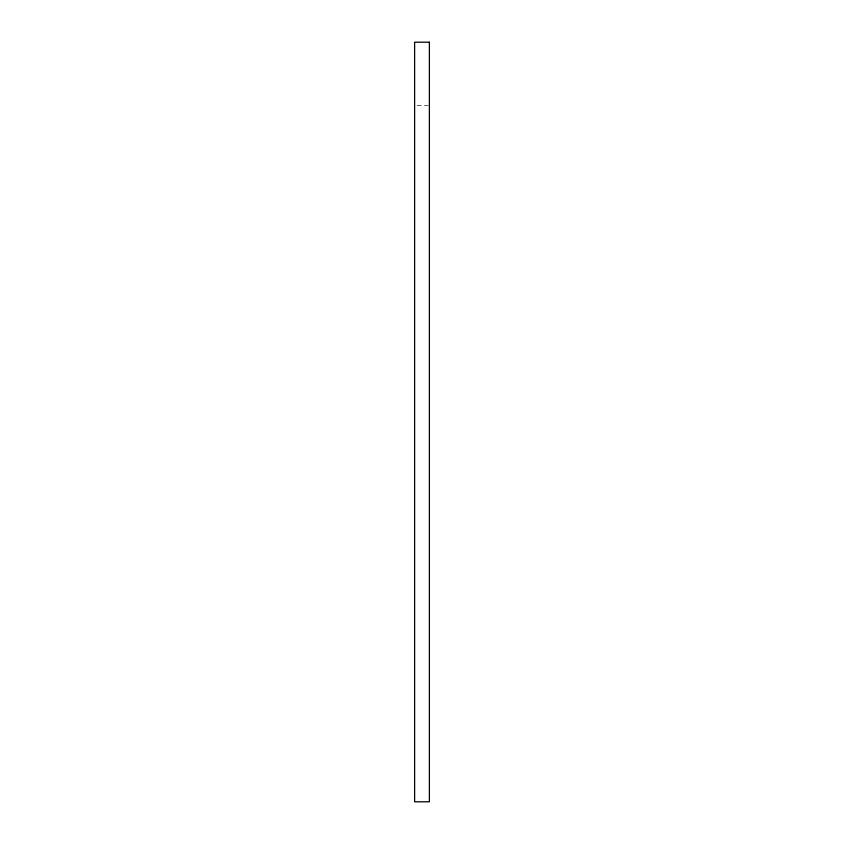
<?xml version="1.0" encoding="UTF-8"?>
<svg xmlns="http://www.w3.org/2000/svg" width="844" height="844" viewBox="0 0 844 844"><rect width="100%" height="100%" fill="white"/><g stroke="black" fill="none" stroke-linecap="round" stroke-linejoin="round"><path stroke-width="0.63" stroke-dasharray="4.22 3.17" d="M417.073 105.5L428.151 105.5"/><path stroke-width="1.27" d="M429.385 42.2L414.615 42.2L414.615 801.8L429.385 801.8L429.385 42.2"/></g></svg>
